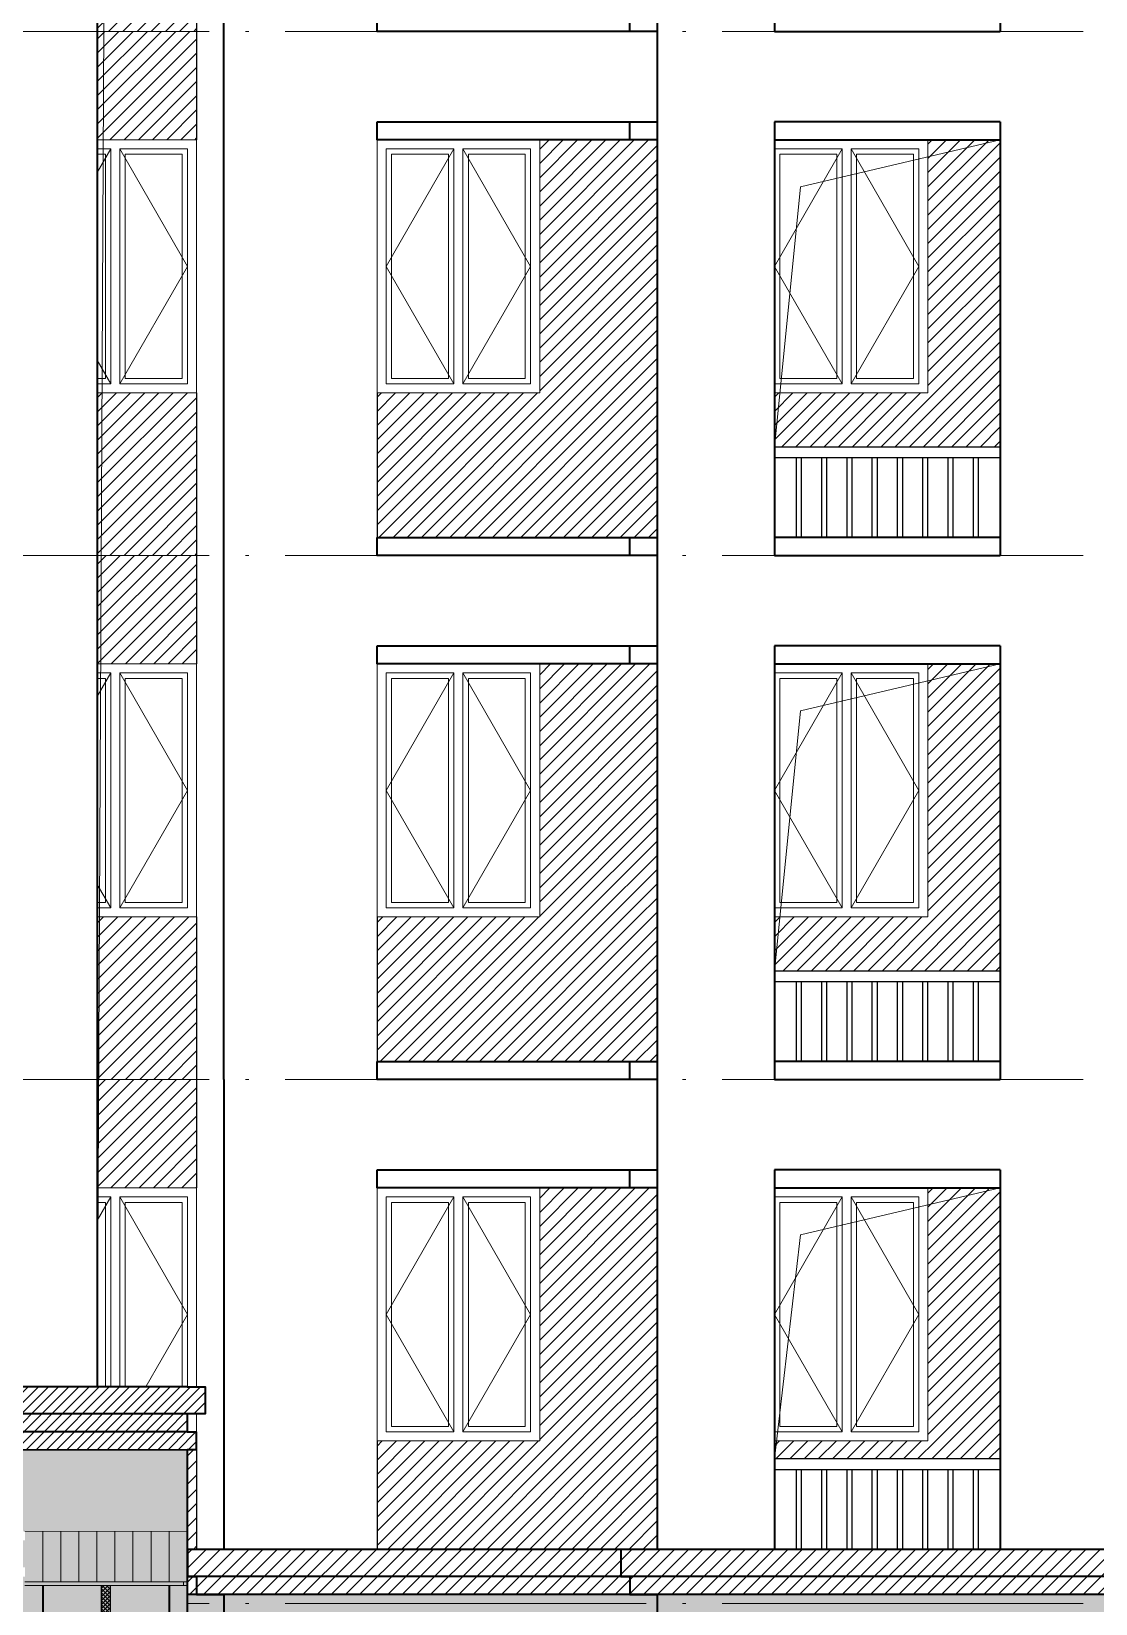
# Model space of a CAD drawing. Extents: x 27938 to 983267, y -209821 to 1628073.
# Drawn here: x 696552 to 702445, y 46240 to 54940 of the extents above; entities that cross this region are included whole.
import ezdxf
from ezdxf.xclip import XClip

# ---------------------------------------------------------------- set-up
doc = ezdxf.new("R2010")
doc.units = 0
doc.header["$LTSCALE"] = 1000
doc.header["$MEASUREMENT"] = 0
doc.header["$XCLIPFRAME"] = 0
doc.linetypes.add('DOTE', pattern=[2.42, 2, -0.2, 0.02, -0.2])
for name, color, linetype in [('3-剖面填充（细）', 250, 'Continuous'), ('Stair-栏杆', 142, 'Continuous'), ('立面', 73, 'Continuous')]:
    doc.layers.add(name, color=color, linetype=linetype)
for name, color, linetype, lineweight in [('DOTE', 19, 'DOTE', 9), ('WINDOW', 144, 'Continuous', 15), ('立面-中轮廓线', 213, 'Continuous', 35), ('立面-普通轮廓', 7, 'Continuous', 18), ('立面-洞口示意', 152, 'Continuous', 13), ('立面-窗开启线', 250, 'Continuous', 13)]:
    doc.layers.add(name, color=color, linetype=linetype, lineweight=lineweight)
pattern_1 = [(45, (223511.654, -4e-12), (-39.2886205, 39.2886205), [])]
pattern_2 = [(45, (169632.19, 13864.28), (-39.2886205, 39.2886205), [])]

# ---------------------------------------------------------------- blocks, each defined once
blk = doc.blocks.new('A$C318717E3')
at = {"layer": 'WINDOW'}
for points in [[(50, 1350), (425, 1350), (425, 50), (50, 50)], [(850, 1350), (475, 1350), (475, 50), (850, 50)]]:
    blk.add_lwpolyline(points, close=True, dxfattribs=at)
at = {"layer": 'WINDOW', "color": 250}
for points in [[(80, 1320), (395, 1320), (395, 80), (80, 80)], [(820, 1320), (505, 1320), (505, 80), (820, 80)]]:
    blk.add_lwpolyline(points, close=True, dxfattribs=at)
at = {"layer": '立面-普通轮廓'}
blk.add_lwpolyline([(0, 1400), (900, 1400), (900, 0), (0, 0)], close=True, dxfattribs=at)
at = {"layer": '立面-窗开启线', "color": 251, "ltscale": 0.5, "true_color": 0x636466}
for points in [[(425, 1350), (50, 700), (425, 50)], [(475, 1350), (850, 700), (475, 50)]]:
    blk.add_lwpolyline(points, dxfattribs=at)
blk = doc.blocks.new('HFHFHTFHFHTF')
at = {"layer": 'Stair-栏杆'}
for p, q in [((755796.1, 32976), (754546, 32976)), ((755796.1, 32916), (754546, 32916))]:
    blk.add_line(p, q, dxfattribs=at)
for points in [[(754666.1, 32916), (754666.1, 32476)], [(754696.1, 32476), (754696.1, 32916)], [(754806.1, 32916), (754806.1, 32476)], [(754836.1, 32476), (754836.1, 32916)], [(754946.1, 32916), (754946.1, 32476)], [(754976.1, 32476), (754976.1, 32916)], [(755086.1, 32916), (755086.1, 32476)], [(755116.1, 32476), (755116.1, 32916)], [(755226.1, 32916), (755226.1, 32476)], [(755256.1, 32476), (755256.1, 32916)], [(755366.1, 32916), (755366.1, 32476)], [(755396.1, 32476), (755396.1, 32916)], [(755506.1, 32916), (755506.1, 32476)], [(755536.1, 32476), (755536.1, 32916)], [(755646.1, 32916), (755646.1, 32476)], [(755676.1, 32476), (755676.1, 32916)]]:
    blk.add_lwpolyline(points, dxfattribs=at)
at = {"layer": '立面-中轮廓线'}
for p, q in [((750796.1, 35276), (750796.1, 32376)), ((750796.1, 35276), (750796.1, 32376)), ((751496, 35276), (751496, 32376)), ((753896.1, 35276), (753896.1, 32376)), ((754546, 34776), (754546, 32376)), ((755796.1, 34776), (755796.1, 32376))]:
    blk.add_line(p, q, dxfattribs=at)
for points in [[(752346.1, 34776), (753896.1, 34776), (753896.1, 34676), (752346.1, 34676)], [(752346.1, 32476), (753896.1, 32476), (753896.1, 32376), (752346.1, 32376)]]:
    blk.add_lwpolyline(points, close=True, dxfattribs=at)
for points in [[(753896.1, 34676), (753746.1, 34676), (753746.1, 34776), (753896.1, 34776)], [(755796.1, 34776), (754546, 34776)], [(754546, 34676), (755796.1, 34676)], [(753896.1, 32376), (753746.1, 32376), (753746.1, 32476), (753896.1, 32476)], [(755796.1, 32476), (754546, 32476)], [(754546, 32376), (755796.1, 32376)]]:
    blk.add_lwpolyline(points, dxfattribs=at)
ref = blk.add_blockref('A$C318717E3', (750446.1, 33276))
XClip(ref).set_block_clipping_path([(350.003404679, 0), (900.0002853817, 1400)])
blk.add_blockref('A$C318717E3', (752346.1, 33276))
ref = blk.add_blockref('A$C318717E3', (754496, 33276))
XClip(ref).set_block_clipping_path([(50.0002852819, 0), (900.0002853817, 1399.9999999998)])
blk = doc.blocks.new('GDFGDGRDGDDDWED')
at = {"layer": '3-剖面填充（细）'}
h = blk.add_hatch(dxfattribs=at)
h.set_pattern_fill('ANSI31', color=256, scale=35)
h.set_pattern_definition([(45, (224860.073, 1423), (-39.2886205, 39.2886205), [])])
h.paths.add_polyline_path([(750795.8, 35276), (751345.9, 35276), (751346.4, 34676), (750796.3, 34676)])
h = blk.add_hatch(dxfattribs=at)
h.set_pattern_fill('ANSI31', color=256, scale=35)
h.set_pattern_definition(pattern_1)
h.paths.add_polyline_path([(753896, 33276), (753246, 33276), (753246, 34676), (753896, 34676)])
h = blk.add_hatch(dxfattribs=at)
h.set_pattern_fill('ANSI31', color=256, scale=35)
h.set_pattern_definition(pattern_1)
h.paths.add_polyline_path([(755796, 33276), (755396, 33276), (755396, 34676), (755796, 34676)])
h = blk.add_hatch(dxfattribs=at)
h.set_pattern_fill('ANSI31', color=256, scale=35)
h.set_pattern_definition([(45, (224860.073, -877), (-39.2886205, 39.2886205), [])])
h.paths.add_polyline_path([(751346.4, 32376), (750796.4, 32376), (750795.7, 33276), (751345.7, 33276)])
h = blk.add_hatch(dxfattribs=at)
h.set_pattern_fill('ANSI31', color=256, scale=35)
h.set_pattern_definition(pattern_1)
h.paths.add_polyline_path([(753896, 32476), (752346, 32476), (752346, 33276), (753896, 33276)])
h = blk.add_hatch(dxfattribs=at)
h.set_pattern_fill('ANSI31', color=256, scale=35)
h.set_pattern_definition(pattern_1)
h.paths.add_polyline_path([(755796, 32976), (754546, 32976), (754546, 33276), (755796, 33276)])
for p, q in [((751346, 35276), (751346, 34676)), ((751346, 33276), (751346, 32376)), ((752346, 33276), (752346, 32476))]:
    blk.add_line(p, q, dxfattribs=at)
blk = doc.blocks.new('FGFGF')
at = {"layer": '3-剖面填充（细）'}
h = blk.add_hatch(dxfattribs=at)
h.set_pattern_fill('ANSI31', color=256, scale=25)
h.set_pattern_definition([(45, (-554134.312, -735132.743), (-28.0633004, 28.0633004), [])])
h.paths.add_polyline_path([(229182, 20609.5), (229182, 20959.9), (232780.8, 20959.9), (232780.8, 20809.9), (232680.5, 20809.9), (232680.7, 20709.8), (232730.5, 20709.9), (232730.9, 20609.7)])
at = {"layer": '3-剖面填充（细）', "true_color": 0x636466}
h = blk.add_hatch(dxfattribs=at)
h.set_pattern_fill('CROSS', color=251, scale=30)
h.set_pattern_definition([(0, (204147.57, -129128.1), (47.625, 47.625), [23.8125, -71.4375]), (90, (204159.474, -129140.006), (-47.625, 47.625), [23.8125, -71.4375])])
h.paths.add_polyline_path([(229182, 20159.3), (229181.9, 20609.3), (232680.6, 20609.9), (232680.7, 17462.7), (232780.6, 17462.7), (232780.7, 17362.7), (232730.4, 17362.7), (232730.5, 16862.7), (232730.5, 16862.7), (232730.5, 16710.1), (231681.8, 16710.1), (231682.2, 19909.7), (231782.3, 19909.7), (231782.3, 19959.7), (231732.4, 19959.7), (231732.4, 20109.7), (231782.4, 20109.7), (231782.4, 20159.7), (231682.3, 20159.7), (231682.3, 20159.7)])
at = {"layer": '3-剖面填充（细）'}
h = blk.add_hatch(dxfattribs=at)
h.set_pattern_fill('ANSI37', color=256, scale=10)
h.set_pattern_definition([(45, (204146.888, -129128.1), (-11.2253202, 11.2253202), []), (135, (204146.888, -129128.1), (-11.2253202, -11.2253202), [])])
h.paths.add_polyline_path([(232256.2, 17462.7), (232206.2, 17462.8), (232206.2, 19857.8), (232256.2, 19857.8)])
at = {"layer": '立面'}
for p, q in [((232206.2, 17462.8), (232206.2, 19857.8)), ((232256.2, 17462.7), (232256.2, 19857.8))]:
    blk.add_line(p, q, dxfattribs=at)
at = {"layer": '立面-中轮廓线', "color": 2}
for p, q in [((232680.5, 20959.9), (229182, 20959.3)), ((232680.5, 20809.9), (229182, 20809.3)), ((232680.5, 20709.9), (229182, 20709.3)), ((232680.5, 20609.9), (229182, 20609.3)), ((232681, 20609.9), (232680.6, 17462.7)), ((231882.3, 19859.9), (231881.9, 17462.8)), ((232580.9, 19859.7), (232580.6, 17462.7))]:
    blk.add_line(p, q, dxfattribs=at)
blk.add_lwpolyline([(232681.1, 20959.9), (232780.8, 20959.9), (232780.8, 20809.9), (232681.1, 20809.9), (232681.1, 20709.9), (232730.8, 20709.9), (232730.8, 20609.9), (232681.1, 20609.9)], dxfattribs=at)
at = {"layer": '立面-普通轮廓', "color": 252, "true_color": 0x939598}
for p, q in [((231782.3, 20159.8), (232681.1, 20159.7)), ((231880.9, 19879.9), (231881, 20159.9)), ((231980.9, 19879.8), (231981, 20159.8)), ((232080.9, 19879.8), (232081, 20159.8)), ((232180.9, 19879.8), (232181, 20159.8)), ((232280.9, 19879.8), (232281, 20159.8)), ((232380.9, 19879.8), (232381, 20159.8)), ((232480.9, 19879.8), (232481, 20159.8)), ((232580.9, 19879.7), (232581, 20159.7)), ((232681.1, 20159.7), (232680.9, 20159.7)), ((232681, 19879.7), (232681.1, 20159.7)), ((231782.3, 19879.8), (232681.1, 19879.7)), ((231782.3, 19859.9), (232681.1, 19859.7)), ((232661.1, 19879.7), (232661.1, 19859.7))]:
    blk.add_line(p, q, dxfattribs=at)
at = {"layer": '立面-普通轮廓', "color": 2}
for points in [[(229182, 20959.3), (232780.8, 20959.9), (232780.8, 20809.9), (232681.1, 20809.8), (232680.5, 20709.9), (232730.8, 20709.9), (232730.8, 20609.9), (229182, 20609.3)], [(229182, 20609.3), (232681.1, 20609.9), (232680.9, 17462.7), (232780.7, 17462.7), (232780.7, 17362.7), (232730.4, 17362.7), (232730.5, 16862.7), (232730.5, 16862.7), (232730.5, 16710.1), (231681.8, 16710.1), (231682.2, 19909.7)]]:
    blk.add_lwpolyline(points, dxfattribs=at)
blk = doc.blocks.new('GDGDGRDSQ')
blk.add_wipeout([(225583.3, 27775.8), (225583.3, 27625.8), (225683, 27625.8), (225683, 27525.8), (225633.3, 27525.8), (225633.3, 27425.8), (225683, 27425.8), (225683.5, 24278.6), (225583.4, 24278.6), (225583.4, 24178.6), (225633.4, 24178.6), (225633.6, 23526.1), (232730.4, 23526.1), (232730.4, 24178.6), (232780.7, 24178.6), (232780.7, 24278.6), (232680.9, 24278.6), (232681, 27425.8), (232730.8, 27425.8), (232730.8, 27526), (232680.5, 27526.3), (232681.1, 27625.8), (232780.8, 27625.8), (232780.7, 27775.8)])
blk.add_lwpolyline([(225583.3, 27775.8), (225583.3, 27625.8), (225683, 27625.8), (225683, 27525.8), (225633.3, 27525.8), (225633.3, 27425.8), (225683, 27425.8), (225683.5, 24278.6), (225583.4, 24278.6), (225583.4, 24178.6), (225633.4, 24178.6), (225633.6, 23526.1), (232730.4, 23526.1), (232730.4, 24178.6), (232780.7, 24178.6), (232780.7, 24278.6), (232680.9, 24278.6), (232681, 27425.8), (232730.8, 27425.8), (232730.8, 27526), (232680.5, 27526.3), (232681.1, 27625.8), (232780.8, 27625.8), (232780.7, 27775.8)], close=True)
blk = doc.blocks.new('VDVDX')
blk.add_blockref('GDGDGRDSQ', (0, 0))
blk.add_blockref('FGFGF', (0, 6815.953517))

msp = doc.modelspace()

# ---------------------------------------------------------------- hatches: boundary and pattern name
at = {"layer": '3-剖面填充（细）'}
h = msp.add_hatch(dxfattribs=at)
h.set_pattern_fill('ANSI31', color=256, scale=35)
h.set_pattern_definition([(45, (170980.61, 15287.28), (-39.2886205, 39.2886205), [])])
h.paths.add_polyline_path([(696916.3, 49140.3), (697466.5, 49140.3), (697467, 48540.3), (696916.9, 48540.3)])
h = msp.add_hatch(dxfattribs=at)
h.set_pattern_fill('ANSI31', color=256, scale=35)
h.set_pattern_definition(pattern_2)
h.paths.add_polyline_path([(700016.6, 47140.3), (699366.6, 47140.3), (699366.6, 48540.3), (700016.6, 48540.3)])
h = msp.add_hatch(dxfattribs=at)
h.set_pattern_fill('ANSI31', color=256, scale=35)
h.set_pattern_definition(pattern_2)
h.paths.add_polyline_path([(701916.6, 47140.3), (701516.5, 47140.3), (701516.5, 48540.3), (701916.6, 48540.3)])
h = msp.add_hatch(dxfattribs=at)
h.set_pattern_fill('ANSI31', color=256, scale=35)
h.set_pattern_definition([(45, (170980.61, 12987.28), (-39.2886205, 39.2886205), [])])
h.paths.add_polyline_path([(696916.7, 46540.3), (697466.7, 46540.3), (697466.2, 47140.3), (696916.2, 47140.3)])
h = msp.add_hatch(dxfattribs=at)
h.set_pattern_fill('ANSI31', color=256, scale=35)
h.set_pattern_definition(pattern_2)
h.paths.add_polyline_path([(698466.6, 46540.3), (700016.6, 46540.3), (700016.6, 47140.3), (698466.6, 47140.3)])
h = msp.add_hatch(dxfattribs=at)
h.set_pattern_fill('ANSI31', color=256, scale=35)
h.set_pattern_definition(pattern_2)
h.paths.add_polyline_path([(700666.5, 47040.3), (701916.6, 47040.3), (701916.6, 47140.3), (700666.5, 47140.3)])
h = msp.add_hatch(dxfattribs=at)
h.set_pattern_fill('ANSI31', color=256, scale=35)
h.set_pattern_definition([(45, (261000.035, 1964.28), (-39.2886205, 39.2886205), [])])
h.paths.add_polyline_path([(706816.6, 46290.3), (706816.6, 46540.3), (696916.6, 46540.3), (696916.6, 46290.3)])
h = msp.add_hatch(dxfattribs=at)
h.set_pattern_fill('混凝土', color=251, scale=40)
h.set_pattern_definition([(50, (-10314.46, 38067.26), (286.90407, -25.100854), [30, -330]), (355, (-10314.46, 38067.26), (-55.50053, 300.87685), [24, -264]), (100.4514, (-10290.55, 38065.17), (231.40375, 275.77582), [25.49608, -280.45684]), (46.1842, (-10314.46, 38147.26), (426.89642, -66.2076), [45, -495]), (96.6356, (-10278.9, 38141.75), (373.86508, 389.64715), [38.24412, -420.6852]), (351.1842, (-10314.46, 38147.26), (373.86478, 389.64744), [36, -396]), (21, (-10274.46, 38127.26), (238.76282, -161.04756), [30, -330]), (326, (-10274.46, 38127.26), (97.32613, 290.06002), [24, -264]), (71.4514, (-10254.56, 38113.84), (336.08905, 129.0122), [25.49608, -280.45684]), (37.5, (-10314.46, 38067.26), (4.863942, 133.157542), [0, -260.8, 0, -268, 0, -265]), (7.5, (-10314.46, 38067.26), (105.227815, 157.764685), [0, -152.8, 0, -254.8, 0, -101]), (327.5, (-10403.66, 38067.26), (213.528974, -9.021949), [0, -100, 0, -312, 0, -414]), (317.5, (-10443.66, 38067.26), (233.27447, 40.041993), [0, -130, 0, -207.2, 0, -294])])
h.paths.add_polyline_path([(716166.6, 45640.3), (716716.6, 45640.3), (716716.6, 44240.3), (716166.6, 44240.3)], flags=16)
h.paths.add_polyline_path([(714266.6, 45640.3), (715166.6, 45640.3), (715166.6, 44240.3), (714266.6, 44240.3)], flags=16)
h.paths.add_polyline_path([(711716.6, 44140.3), (712966.7, 44140.3), (712966.7, 43640.3), (711716.6, 43640.3)], flags=16)
h.paths.add_polyline_path([(712116.7, 45640.3), (712966.7, 45640.3), (712966.7, 44240.3), (712116.7, 44240.3)], flags=16)
h.paths.add_polyline_path([(709166.6, 44140.3), (711066.6, 44140.3), (711066.6, 43640.3), (709166.6, 43640.3)], flags=16)
h.paths.add_polyline_path([(709366.6, 45640.3), (710866.6, 45640.3), (710866.6, 44240.3), (709366.6, 44240.3)], flags=16)
h.paths.add_polyline_path([(707316.7, 45640.3), (708216.7, 45640.3), (708216.7, 44240.3), (707316.7, 44240.3)], flags=16)
h.paths.add_polyline_path([(721866.6, 45640.3), (721316.6, 45640.3), (721316.6, 44240.3), (721866.6, 44240.3)], flags=16)
h.paths.add_polyline_path([(723766.6, 45640.3), (722866.6, 45640.3), (722866.6, 44240.3), (723766.6, 44240.3)], flags=16)
h.paths.add_polyline_path([(726316.6, 44140.3), (725066.5, 44140.3), (725066.5, 43640.3), (726316.6, 43640.3)], flags=16)
h.paths.add_polyline_path([(725916.5, 45640.3), (725066.5, 45640.3), (725066.5, 44240.3), (725916.5, 44240.3)], flags=16)
h.paths.add_polyline_path([(728866.6, 44140.3), (726966.6, 44140.3), (726966.6, 43640.3), (728866.6, 43640.3)], flags=16)
h.paths.add_polyline_path([(728666.6, 45640.3), (727166.6, 45640.3), (727166.6, 44240.3), (728666.6, 44240.3)], flags=16)
h.paths.add_polyline_path([(730716.5, 45640.3), (729816.5, 45640.3), (729816.5, 44240.3), (730716.5, 44240.3)], flags=16)
h.paths.add_polyline_path([(731316.6, 46290.3), (731316.6, 45740.3), (731466.6, 45740.3), (731466.6, 45640.3), (731316.6, 45640.3), (731316.6, 43940.4), (731466.6, 43940.4), (731466.6, 43840.4), (731316.6, 43840.4), (731316.6, 43190.4), (721316.6, 43190.3), (721316.6, 46290.3)])
h.paths.add_polyline_path([(697466.6, 45640.3), (696916.6, 45640.3), (696916.6, 44240.3), (697466.6, 44240.3)], flags=16)
h.paths.add_polyline_path([(699366.6, 45640.3), (698466.6, 45640.3), (698466.6, 44240.3), (699366.6, 44240.3)], flags=16)
h.paths.add_polyline_path([(701916.6, 44140.3), (700666.5, 44140.3), (700666.5, 43640.3), (701916.6, 43640.3)], flags=16)
h.paths.add_polyline_path([(701516.5, 45640.3), (700666.5, 45640.3), (700666.5, 44240.3), (701516.5, 44240.3)], flags=16)
h.paths.add_polyline_path([(704466.6, 44140.3), (702566.6, 44140.3), (702566.6, 43640.3), (704466.6, 43640.3)], flags=16)
h.paths.add_polyline_path([(704266.6, 45640.3), (702766.6, 45640.3), (702766.6, 44240.3), (704266.6, 44240.3)], flags=16)
h.paths.add_polyline_path([(706316.5, 45640.3), (705416.5, 45640.3), (705416.5, 44240.3), (706316.5, 44240.3)], flags=16)
h.paths.add_polyline_path([(696916.6, 46290.3), (716716.6, 46290.3), (716716.6, 43190.3), (696916.6, 43190.3)])
h.paths.add_polyline_path([(691766.6, 45640.3), (692316.6, 45640.3), (692316.6, 44240.3), (691766.6, 44240.3)], flags=16)
h.paths.add_polyline_path([(689866.6, 45640.3), (690766.6, 45640.3), (690766.6, 44240.3), (689866.6, 44240.3)], flags=16)
h.paths.add_polyline_path([(687316.6, 44140.3), (688566.7, 44140.3), (688566.7, 43640.3), (687316.6, 43640.3)], flags=16)
h.paths.add_polyline_path([(687716.7, 45640.3), (688566.7, 45640.3), (688566.7, 44240.3), (687716.7, 44240.3)], flags=16)
h.paths.add_polyline_path([(684766.6, 44140.3), (686666.6, 44140.3), (686666.6, 43640.3), (684766.6, 43640.3)], flags=16)
h.paths.add_polyline_path([(684966.6, 45640.3), (686466.6, 45640.3), (686466.6, 44240.3), (684966.6, 44240.3)], flags=16)
h.paths.add_polyline_path([(682916.7, 45640.3), (683816.7, 45640.3), (683816.7, 44240.3), (682916.7, 44240.3)], flags=16)
h.paths.add_polyline_path([(682316.6, 46290.3), (682316.6, 45740.3), (682166.6, 45740.3), (682166.6, 45640.3), (682316.6, 45640.3), (682316.6, 43940.4), (682166.6, 43940.4), (682166.6, 43840.4), (682316.6, 43840.4), (682316.6, 43190.4), (692316.6, 43190.3), (692316.6, 46290.3)])

# ---------------------------------------------------------------- linework, layer by layer
for p, q in [((697466.6, 49140.3), (697466.6, 48540.3)), ((697466.6, 47140.3), (697466.6, 46540.3)), ((698466.6, 47140.3), (698466.6, 46540.3))]:
    msp.add_line(p, q, dxfattribs=at)
at = {"layer": 'DOTE', "linetype": 'DOTE'}
for p, q in [((681016.6, 54940.3), (732616.6, 54940.3)), ((681016.6, 52040.3), (732616.6, 52040.3)), ((681016.6, 49140.3), (732616.6, 49140.3)), ((681016.6, 46240.3), (732616.6, 46240.3))]:
    msp.add_line(p, q, dxfattribs=at)
at = {"layer": 'Stair-栏杆'}
for p, q in [((701916.6, 47040.3), (700666.5, 47040.3)), ((701916.6, 46980.3), (700666.5, 46980.3))]:
    msp.add_line(p, q, dxfattribs=at)
for points in [[(700786.6, 46980.3), (700786.6, 46540.3)], [(700816.6, 46540.3), (700816.6, 46980.3)], [(700926.6, 46980.3), (700926.6, 46540.3)], [(700956.6, 46540.3), (700956.6, 46980.3)], [(701066.6, 46980.3), (701066.6, 46540.3)], [(701096.6, 46540.3), (701096.6, 46980.3)], [(701206.6, 46980.3), (701206.6, 46540.3)], [(701236.6, 46540.3), (701236.6, 46980.3)], [(701346.6, 46980.3), (701346.6, 46540.3)], [(701376.6, 46540.3), (701376.6, 46980.3)], [(701486.6, 46980.3), (701486.6, 46540.3)], [(701516.6, 46540.3), (701516.6, 46980.3)], [(701626.6, 46980.3), (701626.6, 46540.3)], [(701656.6, 46540.3), (701656.6, 46980.3)], [(701766.6, 46980.3), (701766.6, 46540.3)], [(701796.6, 46540.3), (701796.6, 46980.3)]]:
    msp.add_lwpolyline(points, dxfattribs=at)
at = {"layer": '立面-中轮廓线'}
for p, q in [((696916.6, 49140.3), (696916.6, 46240.3)), ((696916.6, 49140.3), (696916.6, 46240.3)), ((697616.6, 49140.3), (697616.6, 46540.3)), ((700016.6, 49140.3), (700016.6, 46540.3)), ((700666.5, 48640.3), (700666.5, 46540.3)), ((701916.6, 48640.3), (701916.6, 46540.3))]:
    msp.add_line(p, q, dxfattribs=at)
at = {"layer": '立面-中轮廓线', "color": 2}
for p, q in [((706816.6, 46540.3), (696916.6, 46540.3)), ((706816.6, 46390.3), (696916.6, 46390.3)), ((706816.6, 46290.3), (696916.6, 46290.3))]:
    msp.add_line(p, q, dxfattribs=at)
at = {"layer": '立面-中轮廓线'}
msp.add_lwpolyline([(698466.6, 48640.3), (700016.6, 48640.3), (700016.6, 48540.3), (698466.6, 48540.3)], close=True, dxfattribs=at)
for points in [[(700016.6, 48540.3), (699866.6, 48540.3), (699866.6, 48640.3), (700016.6, 48640.3)], [(701916.6, 48640.3), (700666.5, 48640.3)], [(700666.5, 48540.3), (701916.6, 48540.3)]]:
    msp.add_lwpolyline(points, dxfattribs=at)
at = {"layer": '立面-中轮廓线', "color": 2}
for points in [[(697616.6, 46540.3), (697416.6, 46540.3), (697416.6, 46390.3), (697466.6, 46390.3), (697466.6, 46290.3), (697616.6, 46290.3), (697616.6, 45740.3), (697466.6, 45740.3), (697466.6, 45640.3), (697616.6, 45640.3)], [(700016.6, 46540.3), (699816.6, 46540.3), (699816.6, 46390.3), (699866.6, 46390.3), (699866.6, 46290.3), (700016.6, 46290.3), (700016.6, 45740.3), (699866.6, 45740.3), (699866.6, 45640.3), (700016.6, 45640.3)]]:
    msp.add_lwpolyline(points, dxfattribs=at)
at = {"layer": '立面-洞口示意'}
for points in [[(700666.5, 52640.3), (700811.3, 54081.2), (701916.6, 54340.3)], [(700666.5, 49740.3), (700811.3, 51181.2), (701916.6, 51440.3)], [(700666.5, 47040.3), (700811.3, 48281.2), (701916.6, 48540.3)]]:
    msp.add_lwpolyline(points, dxfattribs=at)

# ---------------------------------------------------------------- block references
for name, p in [('HFHFHTFHFHTF', (-53879.5, 22564.3)), ('GDFGDGRDGDDDWED', (-53879.5, 22564.3)), ('HFHFHTFHFHTF', (-53879.5, 19664.3)), ('GDFGDGRDGDDDWED', (-53879.5, 19664.3)), ('HFHFHTFHFHTF', (-53879.5, 16764.3)), ('GDFGDGRDGDDDWED', (-53879.5, 16764.3)), ('A$C318717E3', (698466.6, 47140.3))]:
    msp.add_blockref(name, p)
ref = msp.add_blockref('A$C318717E3', (696566.6, 47140.3))
XClip(ref).set_block_clipping_path([(350.003404679, 0), (900.0002853817, 1400)])
ref = msp.add_blockref('A$C318717E3', (700616.5, 47140.3))
XClip(ref).set_block_clipping_path([(50.0002852819, 0), (900.0002853817, 1399.9999999998)])

# ---------------------------------------------------------------- next in the draw order: block references
msp.add_blockref('VDVDX', (464733.5, 19664.3))

# ---------------------------------------------------------------- next in the draw order: linework, layer by layer
msp.add_lwpolyline([(696916.6, 47440.1), (697019, 68552.7), (697616.6, 68840.3)], dxfattribs=at)

doc.saveas('drawing.dxf')
